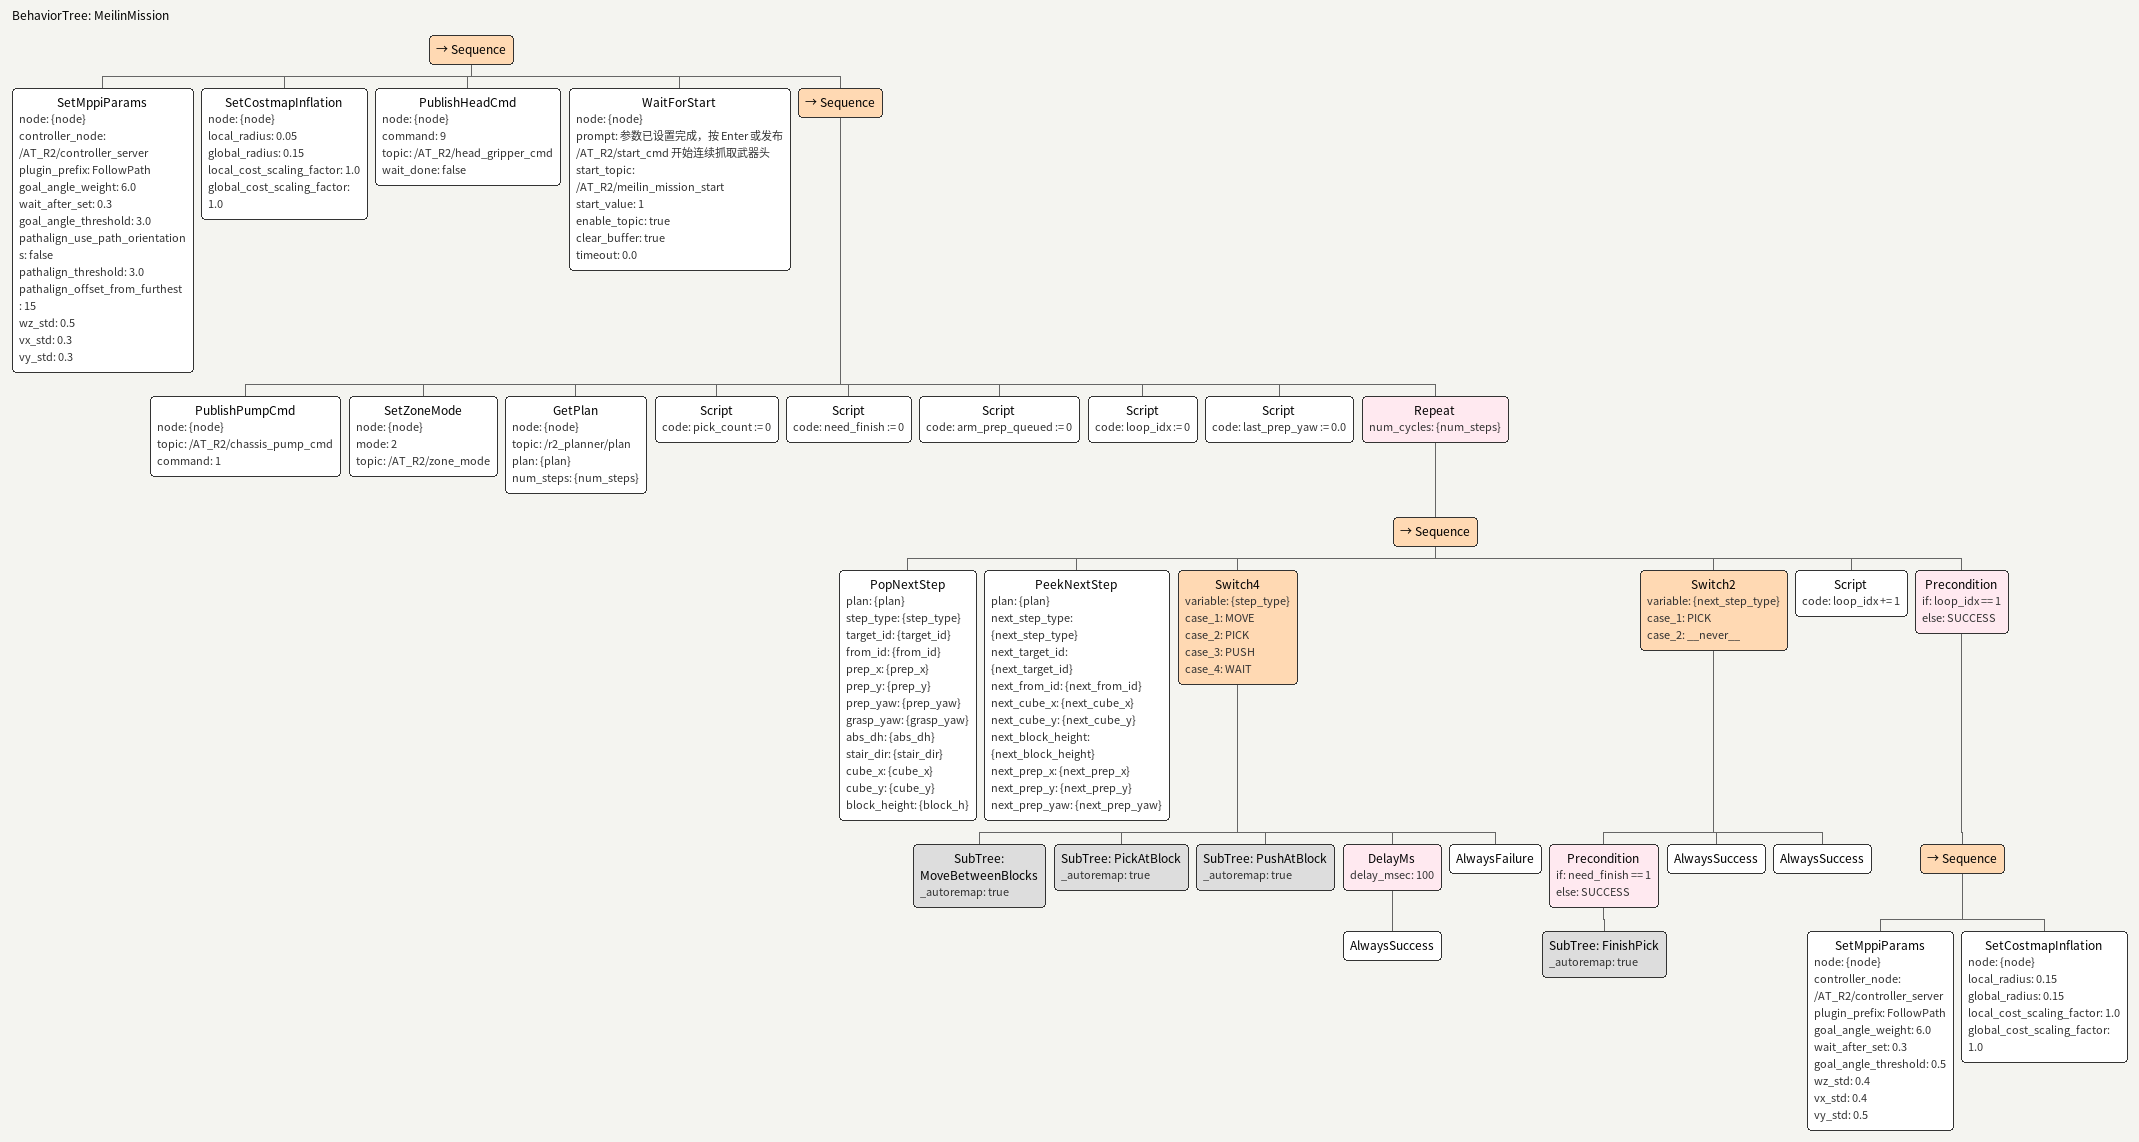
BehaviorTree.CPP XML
<?xml version="1.0"?>
<root BTCPP_format="4" main_tree_to_execute="MeilinMission">

  <!-- 子树拆分：每棵树一个文件，include 路径相对当前文件 -->
  <include path="meilin_mission/MoveBetweenBlocks.xml"/>
  <include path="meilin_mission/PickAtBlock.xml"/>
  <include path="meilin_mission/PushAtBlock.xml"/>
  <include path="meilin_mission/FinishPick.xml"/>

  <!-- ================== 主树 ==================
       每轮：先 Pop 出当前步，再 Peek 偷看下一步（写到 next_* 黑板键），
       然后路由到 MOVE/PICK/PUSH 子树。 -->
  <BehaviorTree ID="MeilinMission">
    <Sequence>
      <SetMppiParams node="{node}"
                controller_node="/AT_R2/controller_server"
                plugin_prefix="FollowPath"
                goal_angle_weight="6.0"
                wait_after_set="0.3"
                goal_angle_threshold="3.0"
                pathalign_use_path_orientations="false"
                pathalign_threshold="3.0"
                pathalign_offset_from_furthest="15"
                wz_std="0.5"
                vx_std="0.3"
                vy_std="0.3"/>

      <SetCostmapInflation node="{node}"
                local_radius="0.05"
                global_radius="0.15"
                local_cost_scaling_factor="1.0"
                global_cost_scaling_factor="1.0"/>
      <PublishHeadCmd node="{node}" command="9"
                            topic="/AT_R2/head_gripper_cmd"
                            wait_done="false"/>

      <WaitForStart node="{node}"
                    prompt="参数已设置完成，按 Enter 或发布 /AT_R2/start_cmd 开始连续抓取武器头"
                    start_topic="/AT_R2/meilin_mission_start"
                    start_value="1"
                    enable_topic="true"
                    clear_buffer="true"
                    timeout="0.0"/>

      <Sequence>
        <PublishPumpCmd node="{node}" topic="/AT_R2/chassis_pump_cmd" command="1"/>
        <SetZoneMode node="{node}" mode="2" topic="/AT_R2/zone_mode"/>
        <GetPlan node="{node}"
                topic="/r2_planner/plan"
                plan="{plan}"
                num_steps="{num_steps}"/>

        <!-- PICK 计数器：用来区分第几个抓取动作（第1块放置到车上，第2块只举着） -->
        <Script code="pick_count := 0"/>
        <!-- 抓取收尾标志：PICK 抓完置 1，紧跟的 MOVE 做完收尾后清 0 -->
        <Script code="need_finish := 0"/>
        <!-- 臂 prep 排队标志：MOVE 段 C 为下一次 PICK 排队 prep 姿态后置 1，PICK 消费后清 0；
             第一次 PICK 前没有 MOVE 时仍为 0，由 PICK 自行排队 -->
        <Script code="arm_prep_queued := 0"/>
        <!-- 循环迭代计数：仅在第一次迭代完成后设置一次导航参数 -->
        <Script code="loop_idx := 0"/>
        <!-- 上一次发出去的 prep_yaw；用于判断是否需要先回 from 中心 pivot。
             机器人入场朝向 +x (0 rad)，首次差值为 0，天然不 pivot。 -->
        <Script code="last_prep_yaw := 0.0"/>

        <Repeat num_cycles="{num_steps}">
          <Sequence>
            <PopNextStep plan="{plan}"
                        step_type="{step_type}"
                        target_id="{target_id}"
                        from_id="{from_id}"
                        prep_x="{prep_x}"
                        prep_y="{prep_y}"
                        prep_yaw="{prep_yaw}"
                        grasp_yaw="{grasp_yaw}"
                        abs_dh="{abs_dh}"
                        stair_dir="{stair_dir}"
                        cube_x="{cube_x}"
                        cube_y="{cube_y}"
                        block_height="{block_h}"/>

            <!-- Pop 已经把当前步从 plan 队首移走，
                PeekNextStep 看到的就是真正的"下一步"。 -->
            <PeekNextStep plan="{plan}"
                          next_step_type="{next_step_type}"
                          next_target_id="{next_target_id}"
                          next_from_id="{next_from_id}"
                          next_cube_x="{next_cube_x}"
                          next_cube_y="{next_cube_y}"
                          next_block_height="{next_block_height}"
                          next_prep_x="{next_prep_x}"
                          next_prep_y="{next_prep_y}"
                          next_prep_yaw="{next_prep_yaw}"/>
            <Switch4 variable="{step_type}"
                    case_1="MOVE"
                    case_2="PICK"
                    case_3="PUSH"
                    case_4="WAIT">
              <SubTree ID="MoveBetweenBlocks" _autoremap="true"/>
              <SubTree ID="PickAtBlock" _autoremap="true"/>
              <SubTree ID="PushAtBlock" _autoremap="true"/>
              <!-- WAIT：R1 块尚未让开，原地停一拍。delay_msec 应对齐 R2 走一步的耗时，
                   需现场标定（与规划器 r1_removal_steps 节奏配合）。 -->
              <DelayMs delay_msec="100">
                <AlwaysSuccess/>
              </DelayMs>
              <AlwaysFailure/>
            </Switch4>

            <Switch2 variable="{next_step_type}" case_1="PICK" case_2="__never__">
              <Precondition if="need_finish == 1" else="SUCCESS">
                <SubTree ID="FinishPick" _autoremap="true"/>
              </Precondition>
              <AlwaysSuccess/>
              <AlwaysSuccess/>
            </Switch2>

            <!-- 本次迭代计数 +1，仅在第一次迭代完成后设置一次导航参数 -->
            <Script code="loop_idx += 1"/>
            <Precondition if="loop_idx == 1" else="SUCCESS">
              <Sequence>
                <SetMppiParams node="{node}"
                          controller_node="/AT_R2/controller_server"
                          plugin_prefix="FollowPath"
                          goal_angle_weight="6.0"
                          wait_after_set="0.3"
                          goal_angle_threshold="0.5"
                          wz_std="0.4"
                          vx_std="0.4"
                          vy_std="0.5"/>
                <SetCostmapInflation node="{node}"
                          local_radius="0.15"
                          global_radius="0.15"
                          local_cost_scaling_factor="1.0"
                          global_cost_scaling_factor="1.0"/>
              </Sequence>
            </Precondition>
          </Sequence>
        </Repeat>
      </Sequence>
    </Sequence>

  </BehaviorTree>

</root>
